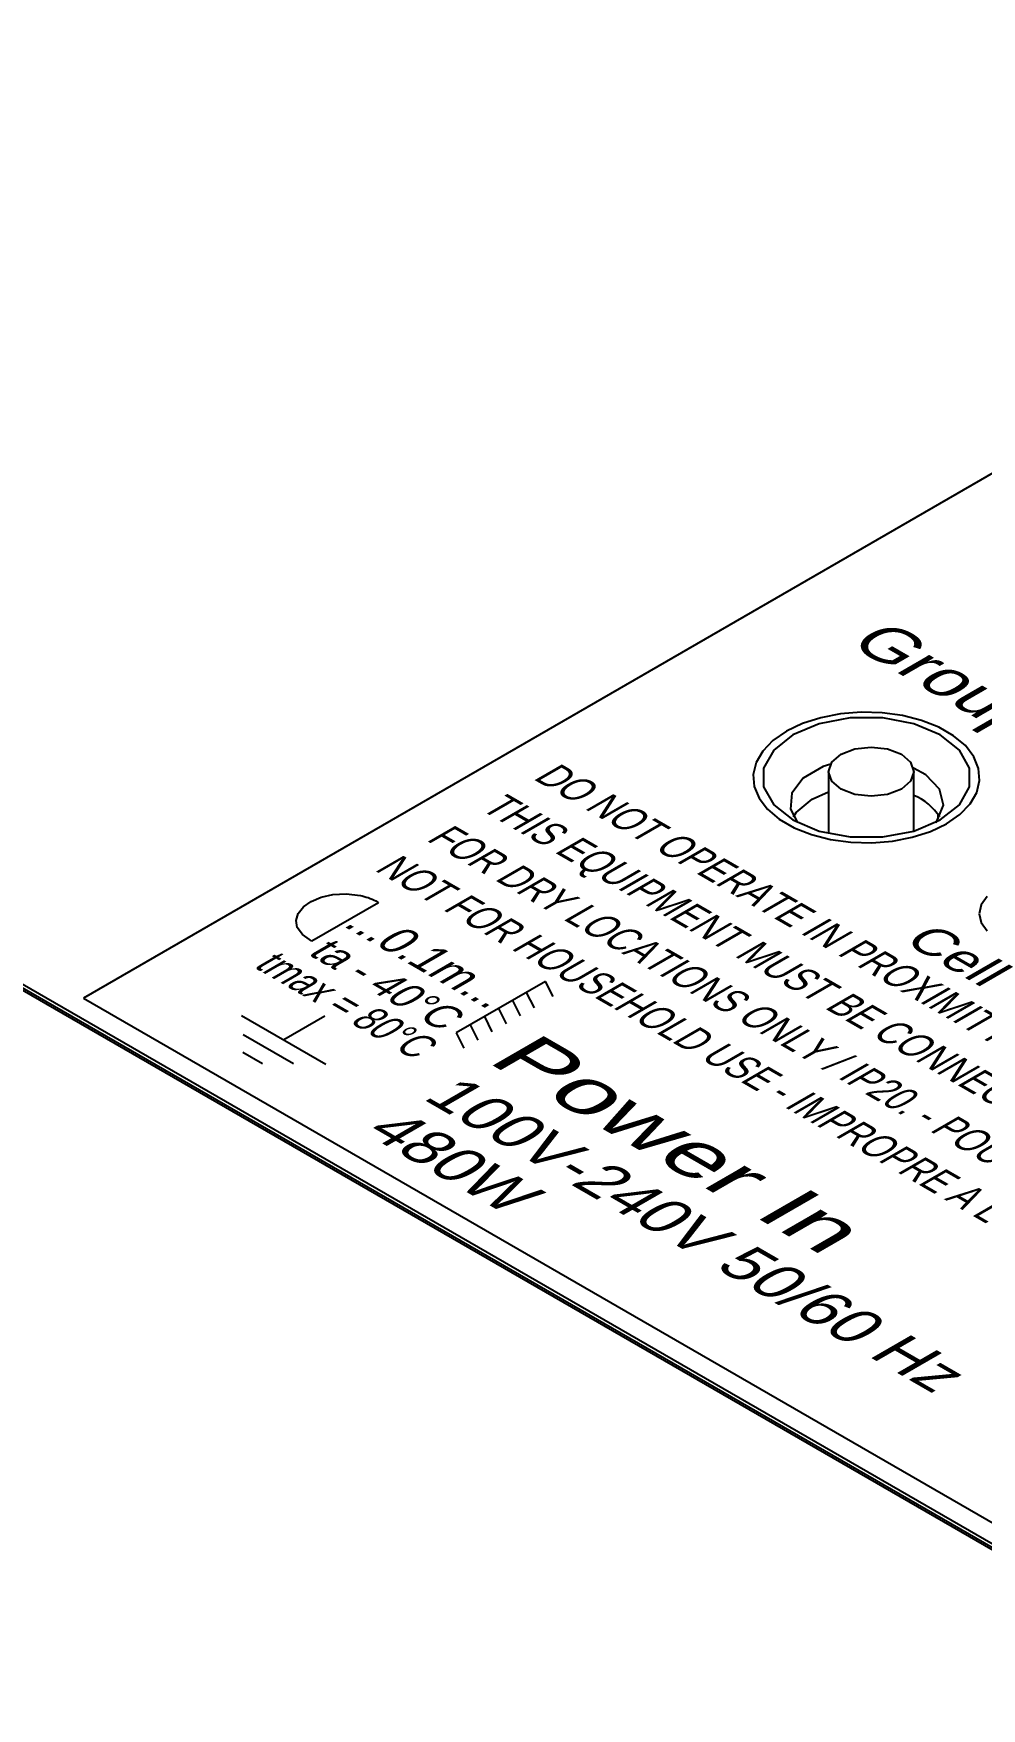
# Model space of a CAD drawing. Header units: inches. Extents: x 5 to 105, y 0 to 80.
# Drawn here: x 62.55 to 63.757, y 50.999 to 53.132 of the extents above; entities that cross this region are included whole.
import ezdxf

# ---------------------------------------------------------------- set-up
doc = ezdxf.new("R2010")
doc.units = ezdxf.units.IN
doc.header["$MEASUREMENT"] = 0
doc.layers.add('LABEL', color=2, linetype='Continuous')
doc.styles.add('Arial', font='arial.ttf')

msp = doc.modelspace()

# ---------------------------------------------------------------- linework, layer by layer
for p, q in [((66.8489, 49.4243), (17.0335, 78.1821)), ((66.8533, 49.4246), (17.0379, 78.1825)), ((66.2057, 49.803), (17.7088, 77.7997)), ((63.5624, 52.1923), (63.5624, 52.1136)), ((63.6709, 52.1167), (63.6709, 52.1923)), ((63.5416, 52.1574), (63.5624, 52.1666)), ((63.7019, 52.1317), (63.7019, 52.138))]:
    msp.add_line(p, q)
at = {"flags": 128}
for points in [[(63.7046, 52.1308), (63.729, 52.1502), (63.7418, 52.173), (63.7418, 52.197), (63.729, 52.2198), (63.7046, 52.2392), (63.671, 52.2532), (63.6315, 52.2607), (63.59, 52.2607), (63.5505, 52.2532), (63.5169, 52.2392), (63.4925, 52.2198), (63.4797, 52.197), (63.4797, 52.173), (63.4925, 52.1502), (63.5169, 52.1308), (63.5505, 52.1167), (63.59, 52.1093), (63.6315, 52.1093), (63.671, 52.1167), (63.7046, 52.1308)], [(63.655, 52.2145), (63.6667, 52.2043), (63.6709, 52.1923), (63.6667, 52.1804), (63.655, 52.1702), (63.6374, 52.1634), (63.6166, 52.161), (63.5959, 52.1634), (63.5783, 52.1702), (63.5665, 52.1804), (63.5624, 52.1923), (63.5665, 52.2043), (63.5783, 52.2145), (63.5959, 52.2213), (63.6166, 52.2237), (63.6374, 52.2213), (63.655, 52.2145)], [(63.5651, 52.2021), (63.5555, 52.1988), (63.53, 52.1841), (63.5155, 52.1651), (63.5139, 52.1444), (63.5226, 52.1277)], [(63.6989, 52.1277), (63.7002, 52.1294), (63.7085, 52.1496), (63.7035, 52.1701), (63.686, 52.1883), (63.6703, 52.197)], [(63.5177, 52.1348), (63.5213, 52.1403), (63.5416, 52.1574)]]:
    msp.add_lwpolyline(points, dxfattribs=at)
msp.add_arc((63.6432, 52.0949), 0.0726, 33.3623, 67.5999)
at = {"layer": 'LABEL'}
for p, q in [((63.8776, 52.6339), (62.6137, 51.9041)), ((63.5523, 52.2611), (63.529, 52.2536)), ((63.5775, 52.266), (63.5523, 52.2611)), ((63.6039, 52.2681), (63.5775, 52.266)), ((63.6305, 52.2674), (63.6039, 52.2681)), ((63.6564, 52.2639), (63.6305, 52.2674)), ((63.6807, 52.2577), (63.6564, 52.2639)), ((63.7027, 52.249), (63.6807, 52.2577)), ((63.5086, 52.2438), (63.4916, 52.232)), ((63.529, 52.2536), (63.5086, 52.2438)), ((63.7215, 52.2381), (63.7027, 52.249)), ((63.7365, 52.2255), (63.7215, 52.2381)), ((63.4786, 52.2186), (63.4702, 52.204)), ((63.4916, 52.232), (63.4786, 52.2186)), ((63.7473, 52.2114), (63.7365, 52.2255)), ((63.4702, 52.204), (63.4665, 52.1888)), ((63.7534, 52.1964), (63.7473, 52.2114)), ((63.7546, 52.1811), (63.7534, 52.1964)), ((63.4665, 52.1888), (63.4677, 52.1734)), ((63.4677, 52.1734), (63.4738, 52.1585)), ((63.7509, 52.1659), (63.7546, 52.1811)), ((63.4738, 52.1585), (63.4846, 52.1444)), ((63.7295, 52.1379), (63.7425, 52.1513)), ((63.7425, 52.1513), (63.7509, 52.1659)), ((63.4846, 52.1444), (63.4996, 52.1317)), ((63.4996, 52.1317), (63.5184, 52.1209)), ((63.7125, 52.1261), (63.7295, 52.1379)), ((63.5184, 52.1209), (63.5404, 52.1122)), ((63.5404, 52.1122), (63.5647, 52.106)), ((63.6436, 52.1039), (63.6688, 52.1088)), ((63.6688, 52.1088), (63.6921, 52.1162)), ((63.6921, 52.1162), (63.7125, 52.1261)), ((63.5647, 52.106), (63.5906, 52.1025)), ((63.5906, 52.1025), (63.6172, 52.1018)), ((63.6172, 52.1018), (63.6436, 52.1039)), ((62.8938, 52.0201), (62.9038, 52.0271)), ((62.9038, 52.0271), (62.9165, 52.0326)), ((62.9894, 52.0255), (62.9046, 51.9765)), ((62.9165, 52.0326), (62.9315, 52.0359)), ((62.9315, 52.0359), (62.9483, 52.0368)), ((62.9483, 52.0368), (62.9663, 52.0346)), ((62.9663, 52.0346), (62.9687, 52.0341)), ((62.9687, 52.0341), (62.9712, 52.0335)), ((62.9712, 52.0335), (62.9738, 52.0327)), ((62.9738, 52.0327), (62.9764, 52.0319)), ((62.9764, 52.0319), (62.979, 52.031)), ((62.979, 52.031), (62.9815, 52.03)), ((62.9815, 52.03), (62.9838, 52.0289)), ((62.9838, 52.0289), (62.986, 52.0278)), ((62.986, 52.0278), (62.9878, 52.0267)), ((62.9878, 52.0267), (62.9894, 52.0255)), ((63.7566, 52.0228), (63.754, 52.0115)), ((63.7641, 52.0334), (63.7566, 52.0228)), ((62.8845, 52.003), (62.8873, 52.0119)), ((62.8861, 51.9938), (62.8845, 52.003)), ((62.8873, 52.0119), (62.8938, 52.0201)), ((63.754, 52.0115), (63.7566, 52.0002)), ((62.8926, 51.9848), (62.8861, 51.9938)), ((62.9046, 51.9765), (62.8926, 51.9848)), ((63.7566, 52.0002), (63.7641, 51.9896)), ((63.2019, 51.9253), (63.0884, 51.8598)), ((63.2119, 51.906), (63.2019, 51.9253)), ((62.6137, 51.9041), (65.3637, 50.3164)), ((63.16, 51.9011), (63.1697, 51.8816)), ((63.1776, 51.9113), (63.1874, 51.8918)), ((62.8152, 51.8817), (62.9225, 51.8198)), ((62.9209, 51.8808), (62.8689, 51.8507)), ((63.1242, 51.8804), (63.1339, 51.8609)), ((63.1423, 51.8909), (63.1521, 51.8714)), ((62.8171, 51.8578), (62.8811, 51.8209)), ((63.0884, 51.8598), (63.0982, 51.8403)), ((63.106, 51.8699), (63.1158, 51.8505)), ((62.8168, 51.8352), (62.8418, 51.8207))]:
    msp.add_line(p, q, dxfattribs=at)

# ---------------------------------------------------------------- texts
at = {"layer": 'LABEL', "style": 'Arial', "oblique": 30}
for s, height, width, p in [('Grouping', 0.05196, 1.212436, (63.586, 52.3552)), ('DO NOT OPERATE IN PROXIMITY TO FLAMMABLE MATERIALS.', 0.034716, 0.877572, (63.1851, 52.1833)), ('THIS EQUIPMENT MUST BE CONNECTED TO EARTH/GROUND.', 0.034716, 0.877572, (63.1179, 52.1445)), ('FOR DRY LOCATIONS ONLY / IP20. - POUR EMPLACEMENTS SECS SEULEMENT', 0.034716, 0.866025, (63.0493, 52.105)), ("NOT FOR HOUSEHOLD USE - IMPROPRE A L'USAGE DOMESTIQUE", 0.034716, 0.866025, (62.9834, 52.0669)), ('...0.1m...', 0.03909, 1.010363, (62.9431, 51.9964)), ('Cell', 0.04059, 1.212436, (63.656, 51.976)), ('tmax = 80°C', 0.035369, 0.866025, (62.8292, 51.944)), ('ta - 40°C', 0.03537, 1.010363, (62.898, 51.9604)), ('Power In', 0.06495, 1.385641, (63.1259, 51.8233)), ('100V-240V 50/60 Hz', 0.050338, 1.154701, (63.0443, 51.7762)), ('480W', 0.05034, 1.154701, (62.9697, 51.7331))]:
    msp.add_text(s, height=height, rotation=330, dxfattribs=dict(at, width=width)).set_placement(p)

doc.saveas('drawing.dxf')
